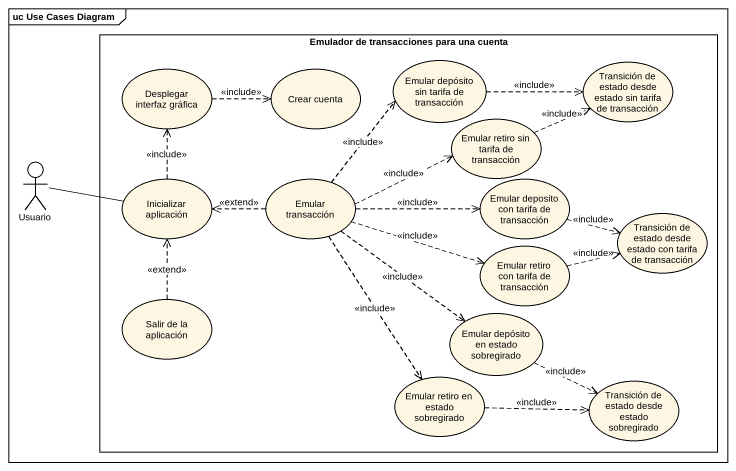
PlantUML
@startuml
mainframe uc Use Cases Diagram
rectangle "Emulador de transacciones para una cuenta" as Emulador_de_transacciones {
  usecase "Emular depósito sin tarifa de transacción" as Emular_depósito_sin_tarifa
  usecase "Transición de estado desde estado sin tarifa de transacción" as Transición_de_estado_desde
  usecase "Desplegar interfaz gráfica" as Desplegar_interfaz_gráfica
  usecase "Crear cuenta" as Crear_cuenta
  usecase "Emular retiro sin tarifa de transacción" as Emular_retiro_sin_tarifa_de
  usecase "Inicializar aplicación" as Inicializar_aplicación
  usecase "Emular transacción" as Emular_transacción
  usecase "Emular deposito con tarifa de transacción" as Emular_deposito_con_tarifa
  usecase "Transición de estado desde estado con tarifa de transacción" as Transición_de_estado_desde_2
  usecase "Emular retiro con tarifa de transacción" as Emular_retiro_con_tarifa_de
  usecase "Salir de la aplicación" as Salir_de_la_aplicación
  usecase "Emular depósito en estado sobregirado" as Emular_depósito_en_estado
  usecase "Emular retiro en estado sobregirado" as Emular_retiro_en_estado
  usecase "Transición de estado desde estado sobregirado" as Transición_de_estado_desde_3
}
actor Usuario
Emular_depósito_sin_tarifa .right.> Transición_de_estado_desde : <<include>>
Desplegar_interfaz_gráfica .right.> Crear_cuenta : <<include>>
Emular_retiro_sin_tarifa_de .right.> Transición_de_estado_desde : <<include>>
Usuario -right- Inicializar_aplicación
Inicializar_aplicación .up.> Desplegar_interfaz_gráfica : <<include>>
Emular_transacción .up.> Emular_depósito_sin_tarifa : <<include>>
Emular_transacción .right.> Emular_retiro_sin_tarifa_de : <<include>>
Emular_transacción .left.> Inicializar_aplicación : <<extend>>
Emular_transacción .right.> Emular_deposito_con_tarifa : <<include>>
Emular_transacción .right.> Emular_retiro_con_tarifa_de : <<include>>
Emular_transacción ..> Emular_depósito_en_estado : <<include>>
Emular_transacción ..> Emular_retiro_en_estado : <<include>>
Emular_deposito_con_tarifa .right.> Transición_de_estado_desde_2 : <<include>>
Emular_retiro_con_tarifa_de .right.> Transición_de_estado_desde_2 : <<include>>
Salir_de_la_aplicación .up.> Inicializar_aplicación : <<extend>>
Emular_depósito_en_estado .right.> Transición_de_estado_desde_3 : <<include>>
Emular_retiro_en_estado .right.> Transición_de_estado_desde_3 : <<include>>
@enduml
